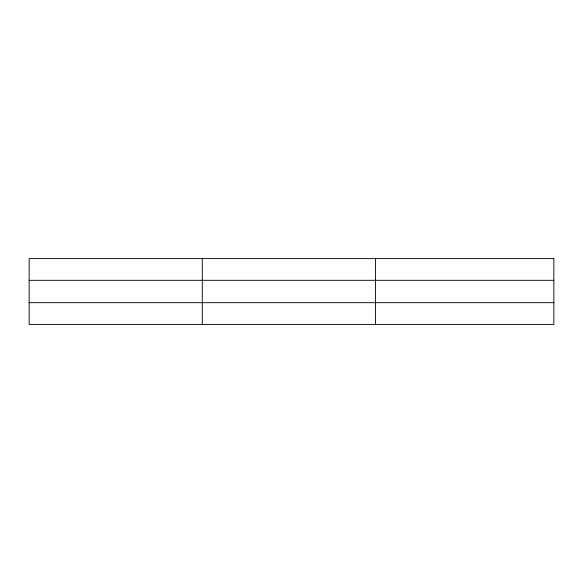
<?xml version="1.0" encoding="UTF-8"?>
<svg xmlns="http://www.w3.org/2000/svg" width="583" height="583" viewBox="0 0 583 583"><rect width="100%" height="100%" fill="white"/><g stroke="black" fill="none" stroke-linecap="round" stroke-linejoin="round"><path stroke-width="0.87" d="M202.301 324.41L202.301 258.59M375.452 324.41L375.452 258.59M29.15 280.314L553.85 280.314M29.15 302.686L553.85 302.686M553.85 258.59L553.85 324.41L29.15 324.41L29.15 258.59L553.85 258.59"/></g></svg>
